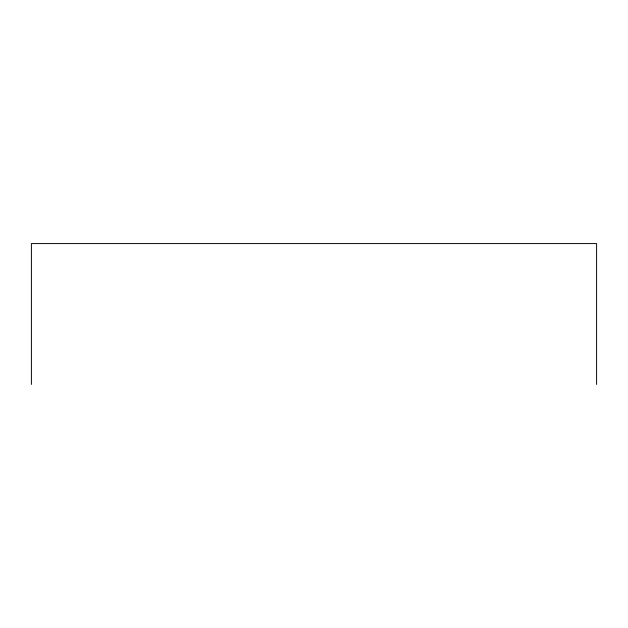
<?xml version="1.0" encoding="UTF-8"?>
<svg xmlns="http://www.w3.org/2000/svg" width="628" height="628" viewBox="0 0 628 628"><rect width="100%" height="100%" fill="white"/><g stroke="black" fill="none" stroke-linecap="round" stroke-linejoin="round"><path stroke-width="0.94" d="M596.6 384.422L596.6 243.578L31.4 243.578L31.4 384.422"/></g></svg>
